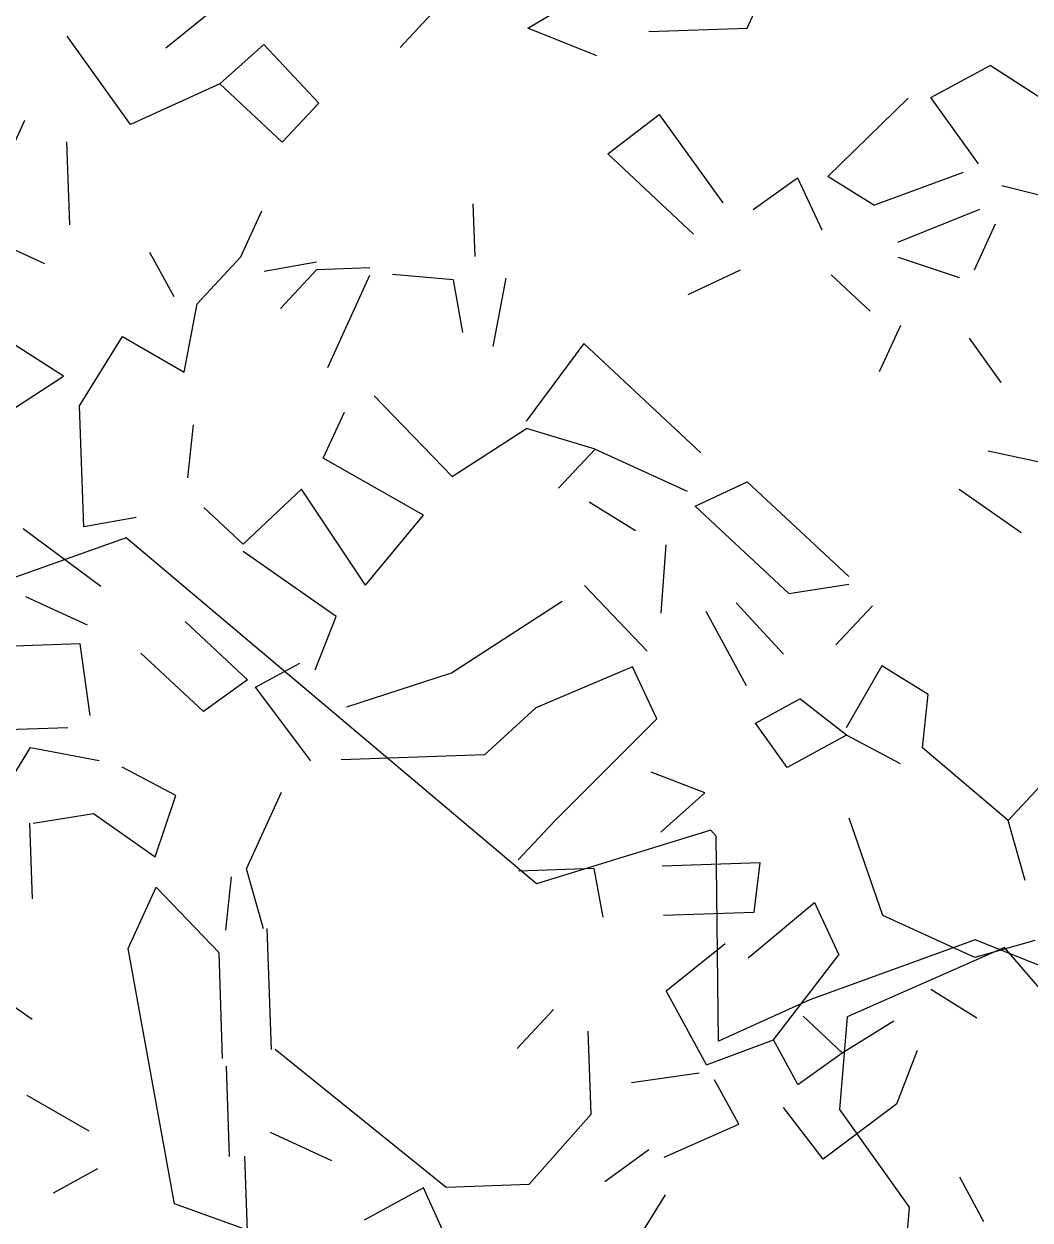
# Model space of a CAD drawing. Header units: metres. Extents: x 10 to 239, y 2 to 253.
# Drawn here: x 92.579 to 93.298, y 179.671 to 180.526 of the extents above; entities that cross this region are included whole.
import ezdxf

# ---------------------------------------------------------------- set-up
doc = ezdxf.new("R2010")
doc.units = ezdxf.units.M
doc.header["$MEASUREMENT"] = 0
doc.layers.add('bloques ARBOLES', color=7, linetype='Continuous', true_color=0xb8d897)

# ---------------------------------------------------------------- blocks, each defined once
blk = doc.blocks.new('arbolote')
at = {"layer": 'bloques ARBOLES'}
for points in [[(1.71641, 9.07352), (1.79706, 9.15747), (1.77878, 9.27351), (1.67086, 9.31731), (1.62903, 9.40144), (1.46368, 9.55755), (1.41292, 9.53387), (1.32561, 9.40565), (1.2498, 9.38005), (1.19807, 9.46501), (1.12225, 9.43942), (1.09727, 9.30604), (1.00955, 9.34119), (0.89145, 9.29818), (0.82627, 9.26872), (0.82446, 9.41527), (0.82083, 9.41956), (0.69614, 9.38108), (0.40291, 9.62845), (0.32388, 9.60013)], [(-1.80902, 7.84861), (-1.78403, 7.98199), (-1.86593, 7.91905), (-2.03402, 8.11423), (-2.14667, 8.0648), (-2.15215, 7.99852), (-2.10217, 7.92865), (-2.11167, 7.81391)]]:
    blk.add_lwpolyline(points, dxfattribs=at)
blk = doc.blocks.new('arb-alz-77')
at = {"layer": 'bloques ARBOLES', "linetype": 'Continuous'}
for p, q in [((0.8335, 5.234), (0.9146, 5.4112)), ((0.8335, 5.234), (0.9146, 5.4112)), ((0.8335, 5.234), (0.9146, 5.4112)), ((0.4722, 5.2343), (0.6064, 5.3136)), ((-0.1246, 5.2017), (-0.0276, 5.2796)), ((-0.1246, 5.2017), (-0.0276, 5.2796)), ((0.2614, 5.2023), (0.3216, 5.2665)), ((0.5858, 5.1882), (0.4722, 5.2343)), ((0.5858, 5.1882), (0.4722, 5.2343)), ((0.5858, 5.1882), (0.4722, 5.2343)), ((0.5858, 5.1882), (0.4722, 5.2343)), ((0.5858, 5.1882), (0.4722, 5.2343)), ((0.5858, 5.1882), (0.4722, 5.2343)), ((0.5858, 5.1882), (0.4722, 5.2343)), ((0.5858, 5.1882), (0.4722, 5.2343)), ((0.6717, 5.2286), (0.8335, 5.234)), ((0.6717, 5.2286), (0.8335, 5.234)), ((0.6717, 5.2286), (0.8335, 5.234)), ((-0.1826, 5.0752), (-0.2872, 5.2211)), ((-0.0354, 5.1424), (0.0371, 5.2072)), ((-0.0354, 5.1424), (0.0371, 5.2072)), ((-0.0354, 5.1424), (0.0371, 5.2072)), ((-0.0354, 5.1424), (0.0371, 5.2072)), ((-0.0354, 5.1424), (0.0371, 5.2072)), ((-0.0354, 5.1424), (0.0371, 5.2072)), ((-0.0354, 5.1424), (0.0371, 5.2072)), ((-0.0354, 5.1424), (0.0371, 5.2072)), ((-0.0354, 5.1424), (0.0371, 5.2072)), ((-0.0354, 5.1424), (0.0371, 5.2072)), ((-0.0354, 5.1424), (0.0371, 5.2072)), ((0.1276, 5.1105), (0.0371, 5.2072)), ((0.1276, 5.1105), (0.0371, 5.2072)), ((1.1362, 5.1197), (1.2341, 5.1728)), ((1.1362, 5.1197), (1.2341, 5.1728)), ((1.1362, 5.1197), (1.2341, 5.1728)), ((1.1362, 5.1197), (1.2341, 5.1728)), ((1.1362, 5.1197), (1.2341, 5.1728)), ((1.3614, 5.0899), (1.2341, 5.1728)), ((1.3614, 5.0899), (1.2341, 5.1728)), ((1.3614, 5.0899), (1.2341, 5.1728)), ((1.3614, 5.0899), (1.2341, 5.1728)), ((1.3614, 5.0899), (1.2341, 5.1728)), ((-0.0354, 5.1424), (-0.1826, 5.0752)), ((-0.0354, 5.1424), (-0.1826, 5.0752)), ((-0.0354, 5.1424), (-0.1826, 5.0752)), ((-0.0354, 5.1424), (-0.1826, 5.0752)), ((-0.0354, 5.1424), (-0.1826, 5.0752)), ((-0.0354, 5.1424), (0.0674, 5.0462)), ((0.0674, 5.0462), (0.1276, 5.1105)), ((0.0674, 5.0462), (0.1276, 5.1105)), ((0.0674, 5.0462), (0.1276, 5.1105)), ((0.0674, 5.0462), (0.1276, 5.1105)), ((0.0674, 5.0462), (0.1276, 5.1105)), ((0.9662, 4.9894), (1.0988, 5.1185)), ((0.9662, 4.9894), (1.0988, 5.1185)), ((0.9662, 4.9894), (1.0988, 5.1185)), ((0.9662, 4.9894), (1.0988, 5.1185)), ((1.2146, 5.0102), (1.1362, 5.1197)), ((1.2146, 5.0102), (1.1362, 5.1197)), ((1.2146, 5.0102), (1.1362, 5.1197)), ((0.6037, 5.027), (0.6887, 5.092)), ((0.6037, 5.027), (0.6887, 5.092)), ((0.6887, 5.092), (0.7933, 4.9462)), ((0.6887, 5.092), (0.7933, 4.9462)), ((0.6887, 5.092), (0.7933, 4.9462)), ((0.6887, 5.092), (0.7933, 4.9462)), ((0.6887, 5.092), (0.7933, 4.9462)), ((0.6887, 5.092), (0.7933, 4.9462)), ((-0.3572, 5.0817), (-0.4152, 4.9553)), ((-0.2829, 4.9099), (-0.2875, 5.0467)), ((0.7452, 4.8948), (0.6037, 5.027)), ((0.7452, 4.8948), (0.6037, 5.027)), ((1.0425, 4.9421), (0.9662, 4.9894)), ((1.0425, 4.9421), (0.9662, 4.9894)), ((1.0425, 4.9421), (0.9662, 4.9894)), ((1.0425, 4.9421), (0.9662, 4.9894)), ((1.0425, 4.9421), (0.9662, 4.9894)), ((1.0425, 4.9421), (1.1902, 4.9969)), ((1.0425, 4.9421), (1.1902, 4.9969)), ((1.0425, 4.9421), (1.1902, 4.9969)), ((1.0425, 4.9421), (1.1902, 4.9969)), ((1.0425, 4.9421), (1.1902, 4.9969)), ((1.0425, 4.9421), (1.1902, 4.9969)), ((1.0425, 4.9421), (1.1902, 4.9969)), ((1.0425, 4.9421), (1.1902, 4.9969)), ((0.8435, 4.9353), (0.9164, 4.9876)), ((0.8435, 4.9353), (0.9164, 4.9876)), ((0.8435, 4.9353), (0.9164, 4.9876)), ((0.9164, 4.9876), (0.9568, 4.9019)), ((0.9164, 4.9876), (0.9568, 4.9019)), ((0.9164, 4.9876), (0.9568, 4.9019)), ((1.3412, 4.9522), (1.2532, 4.9742)), ((1.3412, 4.9522), (1.2532, 4.9742)), ((-0.0009, 4.8571), (0.0339, 4.9329)), ((-0.0009, 4.8571), (0.0339, 4.9329)), ((-0.0009, 4.8571), (0.0339, 4.9329)), ((0.3852, 4.8576), (0.3822, 4.9448)), ((0.3852, 4.8576), (0.3822, 4.9448)), ((0.3852, 4.8576), (0.3822, 4.9448)), ((0.3852, 4.8576), (0.3822, 4.9448)), ((0.3852, 4.8576), (0.3822, 4.9448)), ((0.3852, 4.8576), (0.3822, 4.9448)), ((1.082, 4.8812), (1.2171, 4.9356)), ((1.082, 4.8812), (1.2171, 4.9356)), ((1.082, 4.8812), (1.2171, 4.9356)), ((1.082, 4.8812), (1.2171, 4.9356)), ((1.2081, 4.8356), (1.2428, 4.9115)), ((-0.4256, 4.8925), (-0.3244, 4.8462)), ((-0.4256, 4.8925), (-0.3244, 4.8462)), ((-0.4256, 4.8925), (-0.3244, 4.8462)), ((-0.4256, 4.8925), (-0.3244, 4.8462)), ((-0.1108, 4.791), (-0.1507, 4.8644)), ((-0.1108, 4.791), (-0.1507, 4.8644)), ((-0.1108, 4.791), (-0.1507, 4.8644)), ((-0.1108, 4.791), (-0.1507, 4.8644)), ((-0.073, 4.7799), (-0.0009, 4.8571)), ((-0.073, 4.7799), (-0.0009, 4.8571)), ((-0.073, 4.7799), (-0.0009, 4.8571)), ((-0.073, 4.7799), (-0.0009, 4.8571)), ((-0.073, 4.7799), (-0.0009, 4.8571)), ((1.1837, 4.8223), (1.0828, 4.8563)), ((1.1837, 4.8223), (1.0828, 4.8563)), ((1.1837, 4.8223), (1.0828, 4.8563)), ((0.0374, 4.8334), (0.1239, 4.8488)), ((0.0374, 4.8334), (0.1239, 4.8488)), ((0.0374, 4.8334), (0.1239, 4.8488)), ((0.0374, 4.8334), (0.1239, 4.8488)), ((0.0643, 4.7721), (0.1243, 4.8364)), ((0.0643, 4.7721), (0.1243, 4.8364)), ((0.0643, 4.7721), (0.1243, 4.8364)), ((0.0643, 4.7721), (0.1243, 4.8364)), ((0.0643, 4.7721), (0.1243, 4.8364)), ((0.0643, 4.7721), (0.1243, 4.8364)), ((0.0643, 4.7721), (0.1243, 4.8364)), ((0.1243, 4.8364), (0.2115, 4.8394)), ((0.1243, 4.8364), (0.2115, 4.8394)), ((0.1243, 4.8364), (0.2115, 4.8394)), ((0.1243, 4.8364), (0.2115, 4.8394)), ((0.8219, 4.835), (0.736, 4.7948)), ((0.8219, 4.835), (0.736, 4.7948)), ((0.8219, 4.835), (0.736, 4.7948)), ((0.1423, 4.675), (0.2118, 4.8269)), ((0.3491, 4.8191), (0.2492, 4.8282)), ((0.3491, 4.8191), (0.2492, 4.8282)), ((0.3491, 4.8191), (0.2492, 4.8282)), ((0.3491, 4.8191), (0.2492, 4.8282)), ((0.3491, 4.8191), (0.2492, 4.8282)), ((0.3491, 4.8191), (0.2492, 4.8282)), ((0.3491, 4.8191), (0.3646, 4.7323)), ((0.4152, 4.7092), (0.4363, 4.822)), ((0.4152, 4.7092), (0.4363, 4.822)), ((0.4152, 4.7092), (0.4363, 4.822)), ((0.4152, 4.7092), (0.4363, 4.822)), ((0.4152, 4.7092), (0.4363, 4.822)), ((0.4152, 4.7092), (0.4363, 4.822)), ((0.4152, 4.7092), (0.4363, 4.822)), ((0.4152, 4.7092), (0.4363, 4.822)), ((0.4152, 4.7092), (0.4363, 4.822)), ((0.4152, 4.7092), (0.4363, 4.822)), ((0.4152, 4.7092), (0.4363, 4.822)), ((0.4152, 4.7092), (0.4363, 4.822)), ((0.4152, 4.7092), (0.4363, 4.822)), ((0.4152, 4.7092), (0.4363, 4.822)), ((0.4152, 4.7092), (0.4363, 4.822)), ((1.036, 4.7674), (0.9717, 4.8276)), ((1.036, 4.7674), (0.9717, 4.8276)), ((1.036, 4.7674), (0.9717, 4.8276)), ((-0.0942, 4.667), (-0.073, 4.7799)), ((-0.2932, 4.6603), (-0.4587, 4.7669)), ((-0.2932, 4.6603), (-0.4587, 4.7669)), ((-0.2932, 4.6603), (-0.4587, 4.7669)), ((-0.2932, 4.6603), (-0.4587, 4.7669)), ((-0.2932, 4.6603), (-0.4587, 4.7669)), ((1.0518, 4.6684), (1.0866, 4.7443)), ((1.0518, 4.6684), (1.0866, 4.7443)), ((1.0518, 4.6684), (1.0866, 4.7443)), ((-0.2666, 4.6114), (-0.1958, 4.7258)), ((-0.1958, 4.7258), (-0.0942, 4.667)), ((-0.1958, 4.7258), (-0.0942, 4.667)), ((0.5644, 4.7142), (0.4692, 4.5865)), ((0.7574, 4.5339), (0.5644, 4.7142)), ((0.7574, 4.5339), (0.5644, 4.7142)), ((0.7574, 4.5339), (0.5644, 4.7142)), ((1.1994, 4.7232), (1.2517, 4.6503)), ((1.1994, 4.7232), (1.2517, 4.6503)), ((-0.4761, 4.542), (-0.2932, 4.6603)), ((-0.4761, 4.542), (-0.2932, 4.6603)), ((0.3476, 4.4952), (0.2186, 4.6278)), ((0.3476, 4.4952), (0.2186, 4.6278)), ((0.3476, 4.4952), (0.2186, 4.6278)), ((-0.2599, 4.4124), (-0.2666, 4.6114)), ((-0.2599, 4.4124), (-0.2666, 4.6114)), ((-0.2599, 4.4124), (-0.2666, 4.6114)), ((0.1348, 4.5253), (0.1697, 4.6013)), ((0.1348, 4.5253), (0.1697, 4.6013)), ((0.1348, 4.5253), (0.1697, 4.6013)), ((0.1348, 4.5253), (0.1697, 4.6013)), ((0.1348, 4.5253), (0.1697, 4.6013)), ((0.1348, 4.5253), (0.1697, 4.6013)), ((0.1348, 4.5253), (0.1697, 4.6013)), ((0.1348, 4.5253), (0.1697, 4.6013)), ((0.1348, 4.5253), (0.1697, 4.6013)), ((-0.0882, 4.4929), (-0.0787, 4.5804)), ((-0.0882, 4.4929), (-0.0787, 4.5804)), ((-0.0882, 4.4929), (-0.0787, 4.5804)), ((-0.0882, 4.4929), (-0.0787, 4.5804)), ((0.3476, 4.4952), (0.4697, 4.574)), ((0.3476, 4.4952), (0.4697, 4.574)), ((0.3476, 4.4952), (0.4697, 4.574)), ((0.3476, 4.4952), (0.4697, 4.574)), ((0.3476, 4.4952), (0.4697, 4.574)), ((0.3476, 4.4952), (0.4697, 4.574)), ((0.3476, 4.4952), (0.4697, 4.574)), ((0.3476, 4.4952), (0.4697, 4.574)), ((0.3476, 4.4952), (0.4697, 4.574)), ((0.5828, 4.5404), (0.4697, 4.574)), ((0.5828, 4.5404), (0.4697, 4.574)), ((0.5828, 4.5404), (0.4697, 4.574)), ((0.5828, 4.5404), (0.4697, 4.574)), ((0.5828, 4.5404), (0.4697, 4.574)), ((0.5828, 4.5404), (0.4697, 4.574)), ((0.5828, 4.5404), (0.4697, 4.574)), ((0.5828, 4.5404), (0.4697, 4.574)), ((0.5828, 4.5404), (0.4697, 4.574)), ((0.5226, 4.4761), (0.5828, 4.5404)), ((0.5226, 4.4761), (0.5828, 4.5404)), ((0.5226, 4.4761), (0.5828, 4.5404)), ((0.5828, 4.5404), (0.7345, 4.4709)), ((1.2305, 4.5374), (1.3309, 4.5159)), ((1.2305, 4.5374), (1.3309, 4.5159)), ((0.2999, 4.4313), (0.1348, 4.5253)), ((0.2999, 4.4313), (0.1348, 4.5253)), ((0.2999, 4.4313), (0.1348, 4.5253)), ((0.7479, 4.4464), (0.8337, 4.4866)), ((0.8337, 4.4866), (1.0009, 4.3304)), ((0.8337, 4.4866), (1.0009, 4.3304)), ((0.8337, 4.4866), (1.0009, 4.3304)), ((0.0027, 4.3838), (0.0992, 4.4744)), ((0.0027, 4.3838), (0.0992, 4.4744)), ((0.2043, 4.316), (0.0992, 4.4744)), ((0.2043, 4.316), (0.0992, 4.4744)), ((1.2849, 4.4023), (1.1829, 4.4735)), ((1.2849, 4.4023), (1.1829, 4.4735)), ((1.2849, 4.4023), (1.1829, 4.4735)), ((1.2849, 4.4023), (1.1829, 4.4735)), ((1.2849, 4.4023), (1.1829, 4.4735)), ((1.2849, 4.4023), (1.1829, 4.4735)), ((1.2849, 4.4023), (1.1829, 4.4735)), ((0.0027, 4.3838), (-0.0617, 4.444)), ((0.0027, 4.3838), (-0.0617, 4.444)), ((0.6496, 4.4057), (0.5733, 4.453)), ((0.6496, 4.4057), (0.5733, 4.453)), ((0.6496, 4.4057), (0.5733, 4.453)), ((0.6496, 4.4057), (0.5733, 4.453)), ((0.6496, 4.4057), (0.5733, 4.453)), ((0.6496, 4.4057), (0.5733, 4.453)), ((0.6496, 4.4057), (0.5733, 4.453)), ((0.6496, 4.4057), (0.5733, 4.453)), ((0.9022, 4.3021), (0.7479, 4.4464)), ((0.9022, 4.3021), (0.7479, 4.4464)), ((0.9022, 4.3021), (0.7479, 4.4464)), ((0.9022, 4.3021), (0.7479, 4.4464)), ((0.9022, 4.3021), (0.7479, 4.4464)), ((-0.1732, 4.4278), (-0.2599, 4.4124)), ((-0.1732, 4.4278), (-0.2599, 4.4124)), ((-0.1732, 4.4278), (-0.2599, 4.4124)), ((0.2043, 4.316), (0.2999, 4.4313)), ((0.2043, 4.316), (0.2999, 4.4313)), ((0.2043, 4.316), (0.2999, 4.4313)), ((-0.2316, 4.3137), (-0.3595, 4.409)), ((0.6916, 4.2701), (0.7002, 4.3826)), ((0.6916, 4.2701), (0.7002, 4.3826)), ((0.6916, 4.2701), (0.7002, 4.3826)), ((0.6916, 4.2701), (0.7002, 4.3826)), ((0.6916, 4.2701), (0.7002, 4.3826)), ((0.1562, 4.2645), (0.003, 4.3715)), ((0.1562, 4.2645), (0.003, 4.3715)), ((0.1562, 4.2645), (0.003, 4.3715)), ((0.9022, 4.3021), (1.0013, 4.3179)), ((0.9022, 4.3021), (1.0013, 4.3179)), ((0.5655, 4.3157), (0.6688, 4.207)), ((0.5655, 4.3157), (0.6688, 4.207)), ((0.5655, 4.3157), (0.6688, 4.207)), ((0.5655, 4.3157), (0.6688, 4.207)), ((0.5655, 4.3157), (0.6688, 4.207)), ((-0.3557, 4.2971), (-0.2544, 4.2507)), ((-0.3557, 4.2971), (-0.2544, 4.2507)), ((-0.3557, 4.2971), (-0.2544, 4.2507)), ((-0.3557, 4.2971), (-0.2544, 4.2507)), ((0.3461, 4.1713), (0.5289, 4.2896)), ((0.3461, 4.1713), (0.5289, 4.2896)), ((0.3461, 4.1713), (0.5289, 4.2896)), ((0.8156, 4.2868), (0.8932, 4.2021)), ((0.8156, 4.2868), (0.8932, 4.2021)), ((0.9799, 4.2175), (1.04, 4.2818)), ((0.9799, 4.2175), (1.04, 4.2818)), ((0.1218, 4.1762), (0.1562, 4.2645)), ((0.1218, 4.1762), (0.1562, 4.2645)), ((0.8327, 4.1503), (0.7662, 4.2726)), ((0.8327, 4.1503), (0.7662, 4.2726)), ((0.8327, 4.1503), (0.7662, 4.2726)), ((0.0102, 4.16), (-0.0927, 4.2562)), ((-0.2658, 4.2191), (-0.3902, 4.2149)), ((-0.2494, 4.1013), (-0.2658, 4.2191)), ((-0.2494, 4.1013), (-0.2658, 4.2191)), ((-0.2494, 4.1013), (-0.2658, 4.2191)), ((-0.2494, 4.1013), (-0.2658, 4.2191)), ((-0.2494, 4.1013), (-0.2658, 4.2191)), ((-0.2494, 4.1013), (-0.2658, 4.2191)), ((-0.2494, 4.1013), (-0.2658, 4.2191)), ((-0.2494, 4.1013), (-0.2658, 4.2191)), ((-0.2494, 4.1013), (-0.2658, 4.2191)), ((-0.0627, 4.1077), (-0.1656, 4.2039)), ((-0.0627, 4.1077), (-0.1656, 4.2039)), ((0.023, 4.1479), (0.0964, 4.1877)), ((0.6447, 4.1814), (0.4852, 4.1137)), ((0.6447, 4.1814), (0.4852, 4.1137)), ((0.6447, 4.1814), (0.4852, 4.1137)), ((0.6447, 4.1814), (0.4852, 4.1137)), ((0.6849, 4.0955), (0.6447, 4.1814)), ((0.6849, 4.0955), (0.6447, 4.1814)), ((1.0557, 4.1828), (0.9969, 4.0811)), ((1.0557, 4.1828), (0.9969, 4.0811)), ((1.0557, 4.1828), (0.9969, 4.0811)), ((1.1321, 4.1356), (1.0557, 4.1828)), ((1.1321, 4.1356), (1.0557, 4.1828)), ((1.1321, 4.1356), (1.0557, 4.1828)), ((1.1321, 4.1356), (1.0557, 4.1828)), ((1.1321, 4.1356), (1.0557, 4.1828)), ((1.1321, 4.1356), (1.0557, 4.1828)), ((0.0102, 4.16), (-0.0627, 4.1077)), ((0.0102, 4.16), (-0.0627, 4.1077)), ((0.0102, 4.16), (-0.0627, 4.1077)), ((0.0102, 4.16), (-0.0627, 4.1077)), ((0.0102, 4.16), (-0.0627, 4.1077)), ((0.1737, 4.1156), (0.3461, 4.1713)), ((0.1737, 4.1156), (0.3461, 4.1713)), ((0.1737, 4.1156), (0.3461, 4.1713)), ((0.1737, 4.1156), (0.3461, 4.1713)), ((0.1144, 4.0264), (0.023, 4.1479)), ((0.1144, 4.0264), (0.023, 4.1479)), ((0.8471, 4.0885), (0.9205, 4.1284)), ((0.8471, 4.0885), (0.9205, 4.1284)), ((0.9973, 4.0687), (0.9205, 4.1284)), ((0.9973, 4.0687), (0.9205, 4.1284)), ((1.1226, 4.0479), (1.1321, 4.1356)), ((1.1226, 4.0479), (1.1321, 4.1356)), ((1.1226, 4.0479), (1.1321, 4.1356)), ((0.4852, 4.1137), (0.4006, 4.0361)), ((-0.4478, 4.076), (-0.2861, 4.0813)), ((-0.4478, 4.076), (-0.2861, 4.0813)), ((-0.4478, 4.076), (-0.2861, 4.0813)), ((-0.4478, 4.076), (-0.2861, 4.0813)), ((-0.4478, 4.076), (-0.2861, 4.0813)), ((-0.4478, 4.076), (-0.2861, 4.0813)), ((0.5163, 3.9278), (0.6849, 4.0955)), ((0.5163, 3.9278), (0.6849, 4.0955)), ((0.5163, 3.9278), (0.6849, 4.0955)), ((0.5163, 3.9278), (0.6849, 4.0955)), ((0.8994, 4.0156), (0.8471, 4.0885)), ((0.8994, 4.0156), (0.8471, 4.0885)), ((0.8994, 4.0156), (0.8471, 4.0885)), ((0.8994, 4.0156), (0.8471, 4.0885)), ((0.8994, 4.0156), (0.8471, 4.0885)), ((0.8994, 4.0156), (0.8471, 4.0885)), ((0.8994, 4.0156), (0.8471, 4.0885)), ((0.9973, 4.0687), (0.8994, 4.0156)), ((0.9973, 4.0687), (0.8994, 4.0156)), ((0.9973, 4.0687), (0.8994, 4.0156)), ((0.9973, 4.0687), (0.8994, 4.0156)), ((1.086, 4.0218), (0.9973, 4.0687)), ((1.086, 4.0218), (0.9973, 4.0687)), ((1.086, 4.0218), (0.9973, 4.0687)), ((-0.3945, 3.9719), (-0.3473, 4.0482)), ((-0.3945, 3.9719), (-0.3473, 4.0482)), ((-0.3473, 4.0482), (-0.2345, 4.0271)), ((-0.3473, 4.0482), (-0.2345, 4.0271)), ((-0.3473, 4.0482), (-0.2345, 4.0271)), ((-0.3473, 4.0482), (-0.2345, 4.0271)), ((-0.3473, 4.0482), (-0.2345, 4.0271)), ((-0.3473, 4.0482), (-0.2345, 4.0271)), ((-0.3473, 4.0482), (-0.2345, 4.0271)), ((-0.3473, 4.0482), (-0.2345, 4.0271)), ((1.2637, 3.9283), (1.1226, 4.0479)), ((1.2637, 3.9283), (1.1226, 4.0479)), ((1.2637, 3.9283), (1.1226, 4.0479)), ((1.2637, 3.9283), (1.1226, 4.0479)), ((1.2637, 3.9283), (1.1226, 4.0479)), ((1.2637, 3.9283), (1.1226, 4.0479)), ((1.2637, 3.9283), (1.1226, 4.0479)), ((1.2637, 3.9283), (1.1226, 4.0479)), ((1.2637, 3.9283), (1.1226, 4.0479)), ((0.4006, 4.0361), (0.1642, 4.0281)), ((0.4006, 4.0361), (0.1642, 4.0281)), ((-0.1078, 3.9691), (-0.1966, 4.0159)), ((-0.1078, 3.9691), (-0.1966, 4.0159)), ((-0.1078, 3.9691), (-0.1966, 4.0159)), ((0.7638, 3.9736), (0.6755, 4.008)), ((1.2637, 3.9283), (1.3238, 3.9925)), ((-0.1419, 3.8683), (-0.1078, 3.9691)), ((0.0083, 3.8484), (0.0663, 3.9749)), ((0.0083, 3.8484), (0.0663, 3.9749)), ((0.0083, 3.8484), (0.0663, 3.9749)), ((0.0083, 3.8484), (0.0663, 3.9749)), ((0.6913, 3.9089), (0.7638, 3.9736)), ((-0.3492, 3.9236), (-0.345, 3.7992)), ((-0.3431, 3.9238), (-0.2439, 3.9395)), ((-0.3431, 3.9238), (-0.2439, 3.9395)), ((-0.3431, 3.9238), (-0.2439, 3.9395)), ((-0.3431, 3.9238), (-0.2439, 3.9395)), ((-0.3431, 3.9238), (-0.2439, 3.9395)), ((-0.3431, 3.9238), (-0.2439, 3.9395)), ((-0.2439, 3.9395), (-0.1419, 3.8683)), ((-0.2439, 3.9395), (-0.1419, 3.8683)), ((-0.2439, 3.9395), (-0.1419, 3.8683)), ((-0.2439, 3.9395), (-0.1419, 3.8683)), ((-0.2439, 3.9395), (-0.1419, 3.8683)), ((0.4562, 3.8635), (0.5163, 3.9278)), ((0.4562, 3.8635), (0.5163, 3.9278)), ((0.4562, 3.8635), (0.5163, 3.9278)), ((0.4562, 3.8635), (0.5163, 3.9278)), ((0.4562, 3.8635), (0.5163, 3.9278)), ((0.4562, 3.8635), (0.5163, 3.9278)), ((0.4562, 3.8635), (0.5163, 3.9278)), ((0.4562, 3.8635), (0.5163, 3.9278)), ((0.4562, 3.8635), (0.5163, 3.9278)), ((0.4562, 3.8635), (0.5163, 3.9278)), ((1.0572, 3.7718), (1.0019, 3.9318)), ((1.0572, 3.7718), (1.0019, 3.9318)), ((1.0572, 3.7718), (1.0019, 3.9318)), ((1.2918, 3.8295), (1.2637, 3.9283)), ((1.2918, 3.8295), (1.2637, 3.9283)), ((1.2918, 3.8295), (1.2637, 3.9283)), ((1.2918, 3.8295), (1.2637, 3.9283)), ((1.2918, 3.8295), (1.2637, 3.9283)), ((1.2918, 3.8295), (1.2637, 3.9283)), ((0.0364, 3.7497), (0.0083, 3.8484)), ((0.0364, 3.7497), (0.0083, 3.8484)), ((0.5812, 3.8491), (0.4568, 3.8448)), ((0.5964, 3.7686), (0.5812, 3.8491)), ((0.5964, 3.7686), (0.5812, 3.8491)), ((0.5964, 3.7686), (0.5812, 3.8491)), ((0.5964, 3.7686), (0.5812, 3.8491)), ((0.8549, 3.8583), (0.6932, 3.8528)), ((0.8549, 3.8583), (0.6932, 3.8528)), ((0.8549, 3.8583), (0.6932, 3.8528)), ((0.8549, 3.8583), (0.6932, 3.8528)), ((0.8549, 3.8583), (0.6932, 3.8528)), ((0.8549, 3.8583), (0.6932, 3.8528)), ((0.8549, 3.8583), (0.6932, 3.8528)), ((0.8549, 3.8583), (0.6932, 3.8528)), ((0.8452, 3.777), (0.8549, 3.8583)), ((-0.0257, 3.7476), (-0.0162, 3.8352)), ((-0.0257, 3.7476), (-0.0162, 3.8352)), ((-0.1866, 3.7173), (-0.1402, 3.8185)), ((-0.1402, 3.8185), (-0.0368, 3.7099)), ((-0.1402, 3.8185), (-0.0368, 3.7099)), ((-0.1402, 3.8185), (-0.0368, 3.7099)), ((-0.1402, 3.8185), (-0.0368, 3.7099)), ((0.8354, 3.702), (0.9443, 3.7929)), ((0.8354, 3.702), (0.9443, 3.7929)), ((0.8354, 3.702), (0.9443, 3.7929)), ((0.8354, 3.702), (0.9443, 3.7929)), ((0.8354, 3.702), (0.9443, 3.7929)), ((0.8354, 3.702), (0.9443, 3.7929)), ((0.9443, 3.7929), (0.9846, 3.707)), ((0.9443, 3.7929), (0.9846, 3.707)), ((0.9443, 3.7929), (0.9846, 3.707)), ((0.6959, 3.772), (0.8452, 3.777)), ((0.6959, 3.772), (0.8452, 3.777)), ((0.6959, 3.772), (0.8452, 3.777)), ((0.6959, 3.772), (0.8452, 3.777)), ((1.2089, 3.7021), (1.0572, 3.7718)), ((1.2089, 3.7021), (1.0572, 3.7718)), ((1.2089, 3.7021), (1.0572, 3.7718)), ((0.0494, 3.5509), (0.0427, 3.7499)), ((0.0494, 3.5509), (0.0427, 3.7499)), ((1.3077, 3.7304), (1.2089, 3.7021)), ((1.3077, 3.7304), (1.2089, 3.7021)), ((1.3077, 3.7304), (1.2089, 3.7021)), ((1.3077, 3.7304), (1.2089, 3.7021)), ((1.3077, 3.7304), (1.2089, 3.7021)), ((-0.1101, 3.2964), (-0.1866, 3.7173)), ((-0.1101, 3.2964), (-0.1866, 3.7173)), ((-0.1101, 3.2964), (-0.1866, 3.7173)), ((-0.0309, 3.5357), (-0.0368, 3.7099)), ((-0.0309, 3.5357), (-0.0368, 3.7099)), ((-0.0309, 3.5357), (-0.0368, 3.7099)), ((-0.0309, 3.5357), (-0.0368, 3.7099)), ((-0.0309, 3.5357), (-0.0368, 3.7099)), ((0.7001, 3.6476), (0.7971, 3.7255)), ((0.7001, 3.6476), (0.7971, 3.7255)), ((0.7001, 3.6476), (0.7971, 3.7255)), ((0.8772, 3.5664), (0.9846, 3.707)), ((-0.3446, 3.5999), (-0.4467, 3.6711)), ((0.7666, 3.5253), (0.7001, 3.6476)), ((0.7666, 3.5253), (0.7001, 3.6476)), ((0.7666, 3.5253), (0.7001, 3.6476)), ((1.2123, 3.6026), (1.136, 3.6498)), ((1.2123, 3.6026), (1.136, 3.6498)), ((1.2123, 3.6026), (1.136, 3.6498)), ((1.2123, 3.6026), (1.136, 3.6498)), ((1.2123, 3.6026), (1.136, 3.6498)), ((0.4543, 3.5522), (0.5143, 3.6164)), ((0.4543, 3.5522), (0.5143, 3.6164)), ((0.4543, 3.5522), (0.5143, 3.6164)), ((0.4543, 3.5522), (0.5143, 3.6164)), ((0.4543, 3.5522), (0.5143, 3.6164)), ((0.9901, 3.5453), (0.9258, 3.6054)), ((0.9901, 3.5453), (1.0755, 3.598)), ((0.9901, 3.5453), (1.0755, 3.598)), ((0.9901, 3.5453), (1.0755, 3.598)), ((0.5762, 3.4442), (0.5715, 3.581)), ((0.5762, 3.4442), (0.5715, 3.581)), ((0.0556, 3.5511), (0.3373, 3.3239)), ((0.0556, 3.5511), (0.3373, 3.3239)), ((0.0556, 3.5511), (0.3373, 3.3239)), ((0.0556, 3.5511), (0.3373, 3.3239)), ((0.0556, 3.5511), (0.3373, 3.3239)), ((0.7666, 3.5253), (0.8772, 3.5664)), ((0.7666, 3.5253), (0.8772, 3.5664)), ((0.7666, 3.5253), (0.8772, 3.5664)), ((0.9171, 3.493), (0.8772, 3.5664)), ((0.9171, 3.493), (0.8772, 3.5664)), ((0.9171, 3.493), (0.8772, 3.5664)), ((1.0801, 3.4612), (1.1145, 3.5495)), ((1.0801, 3.4612), (1.1145, 3.5495)), ((1.0801, 3.4612), (1.1145, 3.5495)), ((1.0801, 3.4612), (1.1145, 3.5495)), ((1.0801, 3.4612), (1.1145, 3.5495)), ((1.0801, 3.4612), (1.1145, 3.5495)), ((0.9171, 3.493), (0.9901, 3.5453)), ((0.9171, 3.493), (0.9901, 3.5453)), ((0.9171, 3.493), (0.9901, 3.5453)), ((0.9171, 3.493), (0.9901, 3.5453)), ((-0.0194, 3.3742), (-0.0244, 3.5234)), ((-0.0194, 3.3742), (-0.0244, 3.5234)), ((-0.0194, 3.3742), (-0.0244, 3.5234)), ((-0.0194, 3.3742), (-0.0244, 3.5234)), ((-0.0194, 3.3742), (-0.0244, 3.5234)), ((-0.0194, 3.3742), (-0.0244, 3.5234)), ((-0.0194, 3.3742), (-0.0244, 3.5234)), ((0.643, 3.4962), (0.7545, 3.5125)), ((0.643, 3.4962), (0.7545, 3.5125)), ((0.8197, 3.4275), (0.7798, 3.5008)), ((0.8197, 3.4275), (0.7798, 3.5008)), ((-0.2511, 3.4162), (-0.3528, 3.4751)), ((-0.2511, 3.4162), (-0.3528, 3.4751)), ((-0.2511, 3.4162), (-0.3528, 3.4751)), ((-0.2511, 3.4162), (-0.3528, 3.4751)), ((-0.2511, 3.4162), (-0.3528, 3.4751)), ((-0.2511, 3.4162), (-0.3528, 3.4751)), ((-0.2511, 3.4162), (-0.3528, 3.4751)), ((-0.2511, 3.4162), (-0.3528, 3.4751)), ((-0.2511, 3.4162), (-0.3528, 3.4751)), ((-0.2511, 3.4162), (-0.3528, 3.4751)), ((-0.2511, 3.4162), (-0.3528, 3.4751)), ((-0.2511, 3.4162), (-0.3528, 3.4751)), ((-0.2511, 3.4162), (-0.3528, 3.4751)), ((0.9587, 3.3698), (0.8935, 3.4549)), ((0.9587, 3.3698), (0.8935, 3.4549)), ((0.9587, 3.3698), (0.8935, 3.4549)), ((0.9587, 3.3698), (0.8935, 3.4549)), ((0.9587, 3.3698), (0.8935, 3.4549)), ((0.9587, 3.3698), (0.8935, 3.4549)), ((1.0801, 3.4612), (0.9587, 3.3698)), ((1.0801, 3.4612), (0.9587, 3.3698)), ((0.4742, 3.3285), (0.5762, 3.4442)), ((0.4742, 3.3285), (0.5762, 3.4442)), ((0.4742, 3.3285), (0.5762, 3.4442)), ((0.4742, 3.3285), (0.5762, 3.4442)), ((0.4742, 3.3285), (0.5762, 3.4442)), ((0.4742, 3.3285), (0.5762, 3.4442)), ((0.4742, 3.3285), (0.5762, 3.4442)), ((0.4742, 3.3285), (0.5762, 3.4442)), ((0.4742, 3.3285), (0.5762, 3.4442)), ((0.149, 3.3674), (0.0478, 3.4138)), ((0.6969, 3.3734), (0.8197, 3.4275)), ((0.6969, 3.3734), (0.8197, 3.4275)), ((0.6969, 3.3734), (0.8197, 3.4275)), ((0.6969, 3.3734), (0.8197, 3.4275)), ((0.0098, 3.2506), (0.0056, 3.375)), ((0.0098, 3.2506), (0.0056, 3.375)), ((0.0098, 3.2506), (0.0056, 3.375)), ((0.6716, 3.3851), (0.5987, 3.3328)), ((0.6716, 3.3851), (0.5987, 3.3328)), ((0.6716, 3.3851), (0.5987, 3.3328)), ((0.6716, 3.3851), (0.5987, 3.3328)), ((0.6716, 3.3851), (0.5987, 3.3328)), ((0.6716, 3.3851), (0.5987, 3.3328)), ((0.6716, 3.3851), (0.5987, 3.3328)), ((-0.3099, 3.3146), (-0.2366, 3.3543)), ((-0.3099, 3.3146), (-0.2366, 3.3543)), ((1.2236, 3.2667), (1.1839, 3.3401)), ((1.2236, 3.2667), (1.1839, 3.3401)), ((1.2236, 3.2667), (1.1839, 3.3401)), ((0.3001, 3.3226), (0.2023, 3.2696)), ((0.3001, 3.3226), (0.2023, 3.2696)), ((0.3001, 3.3226), (0.2023, 3.2696)), ((0.3001, 3.3226), (0.2023, 3.2696)), ((0.3942, 3.1142), (0.3001, 3.3226)), ((0.3942, 3.1142), (0.3001, 3.3226)), ((0.3942, 3.1142), (0.3001, 3.3226)), ((0.3373, 3.3239), (0.4742, 3.3285)), ((0.3373, 3.3239), (0.4742, 3.3285)), ((0.3373, 3.3239), (0.4742, 3.3285)), ((0.0159, 3.2508), (-0.1101, 3.2964)), ((0.0159, 3.2508), (-0.1101, 3.2964)), ((0.0159, 3.2508), (-0.1101, 3.2964)), ((0.0159, 3.2508), (-0.1101, 3.2964)), ((0.6518, 3.235), (0.6991, 3.3112)), ((0.6518, 3.235), (0.6991, 3.3112)), ((0.6518, 3.235), (0.6991, 3.3112)), ((0.6518, 3.235), (0.6991, 3.3112))]:
    blk.add_line(p, q, dxfattribs=at)

msp = doc.modelspace()

# ---------------------------------------------------------------- block references
for p in [(95.31367, 171.75181), (92.24898, 170.53045)]:
    msp.add_blockref('arbolote', p)
at = {"layer": 'bloques ARBOLES', "color": 2, "xscale": 0.433568186266492, "yscale": 0.433568186266492, "zscale": 0.433568186266492}
msp.add_blockref('arb-alz-77', (92.73427, 178.25369), dxfattribs=at)

doc.saveas('drawing.dxf')
